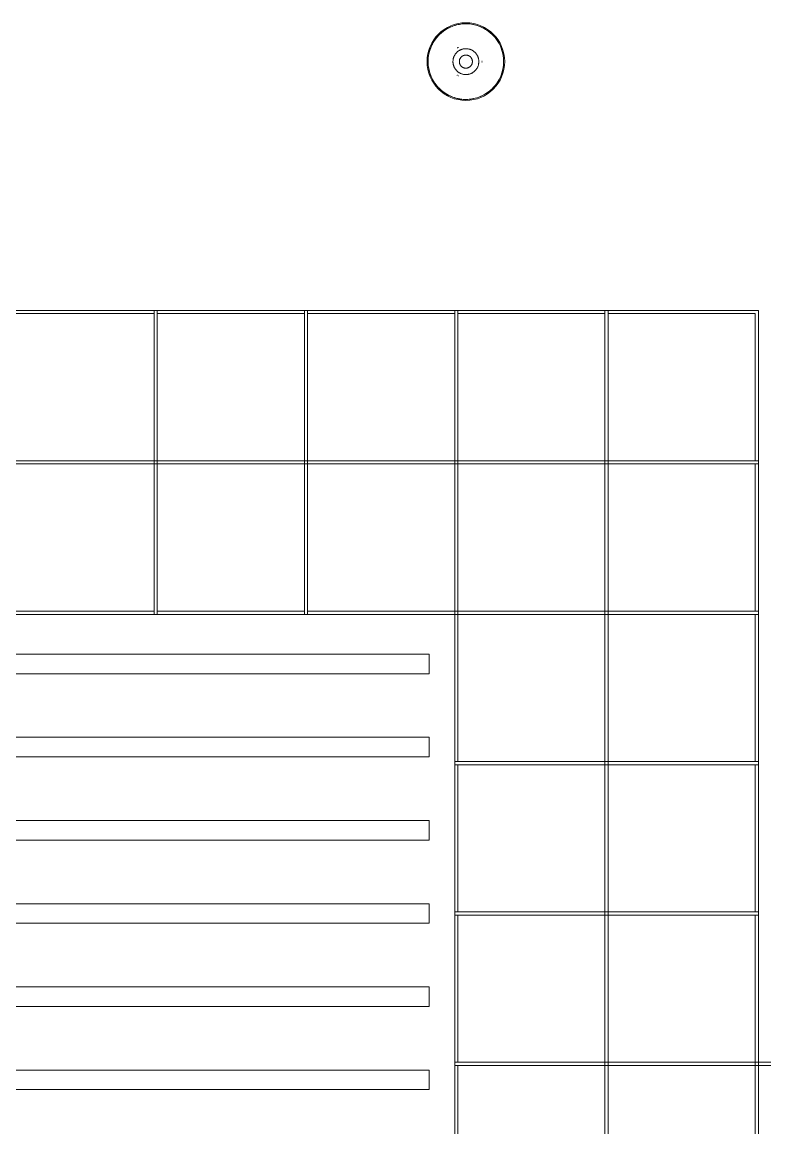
# Model space of a CAD drawing. Header units: inches. Extents: x 45807 to 46964, y -37659 to -36666.
# Drawn here: x 46379.3 to 46495.4, y -37103.6 to -36930.8 of the extents above; entities that cross this region are included whole.
import ezdxf

# ---------------------------------------------------------------- set-up
doc = ezdxf.new("R2010")
doc.units = ezdxf.units.IN
doc.header["$MEASUREMENT"] = 0
for name, color, linetype, lineweight in [('A-CLNG', 13, 'Continuous', 13), ('A-GENM', 13, 'Continuous', 9), ('E-LITE-EQPM', 33, 'Continuous', 13)]:
    doc.layers.add(name, color=color, linetype=linetype, lineweight=lineweight)

# ---------------------------------------------------------------- blocks, each defined once
blk = doc.blocks.new('HighTower_Caravaggio_Medium - P2-V13-FIRST FLOOR RCP')
at = {"layer": 'E-LITE-EQPM', "lineweight": 9}
for p, q in [((-0.28, 1.83), (-0.23, 1.75)), ((-0.23, -1.74), (-0.27, -1.82))]:
    blk.add_line(p, q, dxfattribs=at)
at = {"layer": 'E-LITE-EQPM', "lineweight": 9, "flags": 128}
for points in [[(-5.24, 0), (-5.23, 0.24), (-5.22, 0.47), (-5.2, 0.71), (-5.16, 0.94), (-5.12, 1.17), (-5.07, 1.41), (-5.01, 1.63), (-4.94, 1.86), (-4.86, 2.08), (-4.77, 2.3), (-4.68, 2.52), (-4.57, 2.73), (-4.46, 2.94), (-4.34, 3.14), (-4.21, 3.34), (-4.07, 3.53), (-3.92, 3.72), (-3.77, 3.9), (-3.61, 4.07), (-3.45, 4.24), (-3.27, 4.4), (-3.09, 4.56), (-2.91, 4.7), (-2.72, 4.84), (-2.52, 4.97), (-2.32, 5.1), (-2.11, 5.21), (-1.9, 5.32), (-1.69, 5.42), (-1.47, 5.51), (-1.25, 5.59), (-1.02, 5.66), (-0.79, 5.73), (-0.56, 5.78), (-0.33, 5.82), (-0.1, 5.86), (0.14, 5.89), (0.37, 5.9), (0.61, 5.91), (0.84, 5.91), (1.08, 5.9), (1.32, 5.88), (1.55, 5.85), (1.78, 5.81), (2.02, 5.76), (2.24, 5.7), (2.47, 5.63), (2.69, 5.55), (2.92, 5.47), (3.13, 5.37), (3.35, 5.27), (3.55, 5.16), (3.76, 5.04), (3.96, 4.91), (4.15, 4.78), (4.34, 4.64), (4.52, 4.49), (4.7, 4.33), (4.87, 4.16), (5.03, 3.99), (5.19, 3.82), (5.34, 3.63), (5.48, 3.44), (5.61, 3.25), (5.74, 3.05), (5.86, 2.84), (5.96, 2.63), (6.07, 2.42), (6.16, 2.2), (6.24, 1.98), (6.32, 1.76), (6.38, 1.53), (6.44, 1.3), (6.49, 1.07), (6.52, 0.83), (6.55, 0.6), (6.57, 0.36), (6.58, 0.13), (6.58, 0)], [(-1.35, 0), (-1.35, 0.08), (-1.34, 0.16), (-1.34, 0.24), (-1.33, 0.32), (-1.31, 0.4), (-1.29, 0.48), (-1.27, 0.56), (-1.25, 0.64), (-1.22, 0.71), (-1.19, 0.79), (-1.16, 0.86), (-1.12, 0.93), (-1.08, 1.01), (-1.04, 1.07), (-1, 1.14), (-0.95, 1.21), (-0.9, 1.27), (-0.85, 1.33), (-0.79, 1.39), (-0.74, 1.45), (-0.68, 1.51), (-0.62, 1.56), (-0.55, 1.61), (-0.49, 1.66), (-0.42, 1.7), (-0.35, 1.75), (-0.28, 1.78), (-0.21, 1.82), (-0.14, 1.86), (-0.06, 1.89), (0.02, 1.91), (0.09, 1.94), (0.17, 1.96), (0.25, 1.98), (0.33, 1.99), (0.41, 2.01), (0.49, 2.02), (0.57, 2.02), (0.65, 2.02), (0.73, 2.02), (0.81, 2.02), (0.89, 2.01), (0.97, 2), (1.05, 1.99), (1.13, 1.97), (1.21, 1.95), (1.29, 1.93), (1.36, 1.9), (1.44, 1.87), (1.51, 1.84), (1.59, 1.8), (1.66, 1.77), (1.73, 1.73), (1.8, 1.68), (1.86, 1.64), (1.93, 1.59), (1.99, 1.54), (2.05, 1.48), (2.11, 1.43), (2.16, 1.37), (2.22, 1.31), (2.27, 1.24), (2.32, 1.18), (2.36, 1.11), (2.41, 1.04), (2.45, 0.97), (2.48, 0.9), (2.52, 0.83), (2.55, 0.75), (2.58, 0.68), (2.6, 0.6), (2.63, 0.52), (2.65, 0.44), (2.66, 0.37), (2.68, 0.29), (2.69, 0.21), (2.69, 0.12), (2.7, 0.04), (2.7, 0)], [(-0.67, 2.16), (-0.67, 2.15), (-0.67, 2.15), (-0.67, 2.15), (-0.67, 2.14), (-0.67, 2.14), (-0.67, 2.14), (-0.67, 2.13), (-0.66, 2.13), (-0.66, 2.13), (-0.66, 2.12), (-0.66, 2.12), (-0.66, 2.12)], [(-0.66, 2.11), (-0.66, 2.12), (-0.66, 2.12), (-0.66, 2.12), (-0.66, 2.12), (-0.66, 2.12)], [(-0.66, 2.12), (-0.66, 2.12), (-0.66, 2.11), (-0.65, 2.11), (-0.65, 2.1)], [(-0.5, 2.21), (-0.5, 2.22), (-0.5, 2.22), (-0.5, 2.22), (-0.51, 2.22), (-0.51, 2.23), (-0.51, 2.23), (-0.51, 2.23), (-0.52, 2.24), (-0.52, 2.24), (-0.52, 2.24), (-0.52, 2.24)], [(-0.5, 2.21), (-0.5, 2.21), (-0.5, 2.21), (-0.5, 2.21), (-0.49, 2.21), (-0.49, 2.21), (-0.49, 2.21)], [(-0.49, 2.19), (-0.49, 2.2), (-0.49, 2.21), (-0.5, 2.21), (-0.5, 2.21)], [(-0.35, 0), (-0.35, 0.04), (-0.35, 0.08), (-0.34, 0.12), (-0.34, 0.16), (-0.33, 0.2), (-0.32, 0.24), (-0.31, 0.28), (-0.3, 0.32), (-0.29, 0.36), (-0.27, 0.4), (-0.25, 0.44), (-0.24, 0.47), (-0.22, 0.51), (-0.19, 0.54), (-0.17, 0.58), (-0.15, 0.61), (-0.12, 0.64), (-0.1, 0.67), (-0.07, 0.71), (-0.04, 0.73), (-0.01, 0.76), (0.02, 0.79), (0.05, 0.81), (0.09, 0.84), (0.12, 0.86), (0.15, 0.88), (0.19, 0.9), (0.23, 0.92), (0.26, 0.94), (0.3, 0.95), (0.34, 0.97), (0.38, 0.98), (0.42, 0.99), (0.46, 1), (0.5, 1.01), (0.54, 1.01), (0.58, 1.02), (0.62, 1.02), (0.66, 1.02), (0.7, 1.02), (0.74, 1.02), (0.78, 1.02), (0.82, 1.01), (0.86, 1.01), (0.9, 1), (0.94, 0.99), (0.98, 0.97), (1.02, 0.96), (1.06, 0.95), (1.1, 0.93), (1.14, 0.91), (1.17, 0.89), (1.21, 0.87), (1.24, 0.85), (1.27, 0.83), (1.31, 0.8), (1.34, 0.78), (1.37, 0.75), (1.4, 0.72), (1.43, 0.69), (1.45, 0.66), (1.48, 0.63), (1.5, 0.6), (1.53, 0.56), (1.55, 0.53), (1.57, 0.49), (1.59, 0.46), (1.61, 0.42), (1.62, 0.38), (1.64, 0.34), (1.65, 0.3), (1.66, 0.26), (1.67, 0.22), (1.68, 0.18), (1.69, 0.14), (1.69, 0.1), (1.69, 0.06), (1.7, 0.02), (1.7, 0)], [(3.17, 0.09), (3.17, 0.09), (3.17, 0.09), (3.16, 0.09), (3.15, 0.09)], [(3.16, 0.09), (3.17, 0.09), (3.17, 0.09), (3.17, 0.09), (3.17, 0.09), (3.17, 0.09), (3.17, 0.09)], [(3.22, 0.08), (3.21, 0.08), (3.21, 0.09), (3.21, 0.09), (3.2, 0.09), (3.2, 0.09), (3.2, 0.09), (3.19, 0.09), (3.19, 0.09), (3.18, 0.09), (3.18, 0.09), (3.18, 0.09), (3.17, 0.09), (3.17, 0.09)], [(6.58, 0), (6.58, -0.24), (6.56, -0.47), (6.54, -0.71), (6.51, -0.94), (6.47, -1.17), (6.41, -1.41), (6.35, -1.63), (6.28, -1.86), (6.2, -2.08), (6.12, -2.3), (6.02, -2.52), (5.92, -2.73), (5.8, -2.94), (5.68, -3.14), (5.55, -3.34), (5.41, -3.53), (5.27, -3.72), (5.12, -3.9), (4.96, -4.07), (4.79, -4.24), (4.62, -4.4), (4.44, -4.56), (4.25, -4.7), (4.06, -4.84), (3.87, -4.97), (3.66, -5.1), (3.46, -5.21), (3.25, -5.32), (3.03, -5.42), (2.81, -5.51), (2.59, -5.59), (2.37, -5.66), (2.14, -5.73), (1.91, -5.78), (1.68, -5.82), (1.44, -5.86), (1.21, -5.89), (0.97, -5.9), (0.74, -5.91), (0.5, -5.91), (0.26, -5.9), (0.03, -5.88), (-0.21, -5.85), (-0.44, -5.81), (-0.67, -5.76), (-0.9, -5.7), (-1.13, -5.63), (-1.35, -5.55), (-1.57, -5.47), (-1.79, -5.37), (-2, -5.27), (-2.21, -5.16), (-2.41, -5.04), (-2.61, -4.91), (-2.81, -4.78), (-2.99, -4.64), (-3.18, -4.49), (-3.35, -4.33), (-3.52, -4.16), (-3.69, -3.99), (-3.84, -3.82), (-3.99, -3.63), (-4.13, -3.44), (-4.27, -3.25), (-4.39, -3.05), (-4.51, -2.84), (-4.62, -2.63), (-4.72, -2.42), (-4.81, -2.2), (-4.9, -1.98), (-4.97, -1.76), (-5.04, -1.53), (-5.09, -1.3), (-5.14, -1.07), (-5.18, -0.83), (-5.21, -0.6), (-5.23, -0.36), (-5.24, -0.13), (-5.24, 0)], [(2.7, 0), (2.69, -0.08), (2.69, -0.16), (2.68, -0.24), (2.67, -0.32), (2.66, -0.4), (2.64, -0.48), (2.62, -0.56), (2.59, -0.64), (2.57, -0.71), (2.54, -0.79), (2.5, -0.86), (2.47, -0.93), (2.43, -1.01), (2.39, -1.07), (2.34, -1.14), (2.3, -1.21), (2.25, -1.27), (2.19, -1.33), (2.14, -1.39), (2.08, -1.45), (2.02, -1.51), (1.96, -1.56), (1.9, -1.61), (1.83, -1.66), (1.77, -1.7), (1.7, -1.75), (1.63, -1.78), (1.55, -1.82), (1.48, -1.86), (1.41, -1.89), (1.33, -1.91), (1.25, -1.94), (1.17, -1.96), (1.1, -1.98), (1.02, -1.99), (0.94, -2.01), (0.86, -2.02), (0.77, -2.02), (0.69, -2.02), (0.61, -2.02), (0.53, -2.02), (0.45, -2.01), (0.37, -2), (0.29, -1.99), (0.21, -1.97), (0.13, -1.95), (0.06, -1.93), (-0.02, -1.9), (-0.1, -1.87), (-0.17, -1.84), (-0.24, -1.8), (-0.31, -1.77), (-0.38, -1.73), (-0.45, -1.68), (-0.52, -1.64), (-0.58, -1.59), (-0.65, -1.54), (-0.71, -1.48), (-0.76, -1.43), (-0.82, -1.37), (-0.87, -1.31), (-0.92, -1.24), (-0.97, -1.18), (-1.02, -1.11), (-1.06, -1.04), (-1.1, -0.97), (-1.14, -0.9), (-1.17, -0.83), (-1.21, -0.75), (-1.23, -0.68), (-1.26, -0.6), (-1.28, -0.52), (-1.3, -0.44), (-1.32, -0.37), (-1.33, -0.29), (-1.34, -0.21), (-1.35, -0.12), (-1.35, -0.04), (-1.35, 0)], [(1.7, 0), (1.69, -0.04), (1.69, -0.08), (1.69, -0.12), (1.68, -0.16), (1.68, -0.2), (1.67, -0.24), (1.66, -0.28), (1.64, -0.32), (1.63, -0.36), (1.61, -0.4), (1.6, -0.44), (1.58, -0.47), (1.56, -0.51), (1.54, -0.54), (1.52, -0.58), (1.49, -0.61), (1.47, -0.64), (1.44, -0.67), (1.41, -0.71), (1.39, -0.73), (1.36, -0.76), (1.32, -0.79), (1.29, -0.81), (1.26, -0.84), (1.23, -0.86), (1.19, -0.88), (1.15, -0.9), (1.12, -0.92), (1.08, -0.94), (1.04, -0.95), (1, -0.97), (0.97, -0.98), (0.93, -0.99), (0.89, -1), (0.85, -1.01), (0.81, -1.01), (0.77, -1.02), (0.72, -1.02), (0.68, -1.02), (0.64, -1.02), (0.6, -1.02), (0.56, -1.02), (0.52, -1.01), (0.48, -1.01), (0.44, -1), (0.4, -0.99), (0.36, -0.97), (0.32, -0.96), (0.28, -0.95), (0.25, -0.93), (0.21, -0.91), (0.17, -0.89), (0.14, -0.87), (0.1, -0.85), (0.07, -0.83), (0.04, -0.8), (0.01, -0.78), (-0.02, -0.75), (-0.05, -0.72), (-0.08, -0.69), (-0.11, -0.66), (-0.14, -0.63), (-0.16, -0.6), (-0.18, -0.56), (-0.2, -0.53), (-0.23, -0.49), (-0.24, -0.46), (-0.26, -0.42), (-0.28, -0.38), (-0.29, -0.34), (-0.3, -0.3), (-0.32, -0.26), (-0.33, -0.22), (-0.33, -0.18), (-0.34, -0.14), (-0.35, -0.1), (-0.35, -0.06), (-0.35, -0.02), (-0.35, 0)], [(3.15, -0.09), (3.16, -0.09), (3.17, -0.09), (3.17, -0.09), (3.17, -0.09)], [(3.17, -0.09), (3.18, -0.09), (3.18, -0.09), (3.18, -0.09), (3.19, -0.09), (3.19, -0.09), (3.19, -0.09), (3.2, -0.09), (3.2, -0.09), (3.21, -0.09), (3.21, -0.09), (3.21, -0.08), (3.22, -0.08)], [(3.17, -0.09), (3.17, -0.09), (3.17, -0.09), (3.17, -0.09), (3.17, -0.09), (3.17, -0.09), (3.17, -0.09)], [(-0.66, -2.12), (-0.66, -2.12), (-0.66, -2.12), (-0.66, -2.13), (-0.67, -2.13), (-0.67, -2.14), (-0.67, -2.14), (-0.67, -2.14), (-0.67, -2.15), (-0.67, -2.15), (-0.67, -2.15), (-0.67, -2.16)], [(-0.65, -2.1), (-0.65, -2.11), (-0.66, -2.11), (-0.66, -2.12), (-0.66, -2.12)], [(-0.66, -2.12), (-0.66, -2.12), (-0.66, -2.12), (-0.66, -2.12), (-0.66, -2.12), (-0.66, -2.11), (-0.66, -2.11)], [(-0.53, -2.24), (-0.52, -2.24), (-0.52, -2.24), (-0.52, -2.24), (-0.51, -2.23), (-0.51, -2.23), (-0.51, -2.23), (-0.51, -2.23), (-0.5, -2.22), (-0.5, -2.22), (-0.5, -2.22), (-0.5, -2.21), (-0.5, -2.21)], [(-0.5, -2.21), (-0.5, -2.21), (-0.49, -2.21), (-0.49, -2.2), (-0.49, -2.2)], [(-0.49, -2.21), (-0.49, -2.21), (-0.5, -2.21), (-0.5, -2.21), (-0.5, -2.21), (-0.5, -2.21)]]:
    blk.add_lwpolyline(points, dxfattribs=at)
at = {"layer": 'E-LITE-EQPM', "lineweight": 9}
for radius, start, end in [(6.07, 0, 180), (5.91, 360, 180), (6.07, 180, 0), (5.91, 180, 360)]:
    blk.add_arc((0.67, 0), radius, start, end, dxfattribs=at)
blk = doc.blocks.new('wood slat ceiling1 - wood slat ceiling-5417090-FIRST FLOOR RCP')
at = {"layer": 'A-CLNG'}
for p, q in [((46310.43, -37029.56), (46442.93, -37029.56)), ((46442.93, -37029.56), (46442.93, -37032.62)), ((46442.93, -37032.62), (46310.43, -37032.62)), ((46310.43, -37042.56), (46442.93, -37042.56)), ((46442.93, -37042.56), (46442.93, -37045.62)), ((46442.93, -37045.62), (46310.43, -37045.62)), ((46310.43, -37055.56), (46442.93, -37055.56)), ((46442.93, -37055.56), (46442.93, -37058.62)), ((46442.93, -37058.62), (46310.43, -37058.62)), ((46310.43, -37068.56), (46442.93, -37068.56)), ((46442.93, -37068.56), (46442.93, -37071.62)), ((46442.93, -37071.62), (46310.43, -37071.62)), ((46310.43, -37081.56), (46442.93, -37081.56)), ((46442.93, -37081.56), (46442.93, -37084.62)), ((46442.93, -37084.62), (46310.43, -37084.62)), ((46310.43, -37094.56), (46442.93, -37094.56)), ((46442.93, -37094.56), (46442.93, -37097.62)), ((46442.93, -37097.62), (46310.43, -37097.62))]:
    blk.add_line(p, q, dxfattribs=at)
blk = doc.blocks.new('ceiling grid1088 - ceiling grid-5451804-FIRST FLOOR RCP')
at = {"layer": 'A-GENM'}
for p, q in [((46376.43, -36999.85), (46376.43, -36975.85)), ((46376.43, -36975.85), (46400.43, -36975.85)), ((46399.93, -36976.35), (46376.93, -36976.35)), ((46376.93, -36976.35), (46376.93, -36999.35)), ((46399.93, -36999.35), (46399.93, -36976.35)), ((46400.43, -36975.85), (46400.43, -36999.85)), ((46400.43, -36999.85), (46376.43, -36999.85)), ((46376.93, -36999.35), (46399.93, -36999.35))]:
    blk.add_line(p, q, dxfattribs=at)
blk = doc.blocks.new('ceiling grid1089 - ceiling grid-5451824-FIRST FLOOR RCP')
at = {"layer": 'A-GENM'}
for p, q in [((46399.93, -36999.85), (46399.93, -36975.85)), ((46399.93, -36975.85), (46423.93, -36975.85)), ((46423.43, -36976.35), (46400.43, -36976.35)), ((46400.43, -36976.35), (46400.43, -36999.35)), ((46423.43, -36999.35), (46423.43, -36976.35)), ((46423.93, -36975.85), (46423.93, -36999.85)), ((46423.93, -36999.85), (46399.93, -36999.85)), ((46400.43, -36999.35), (46423.43, -36999.35))]:
    blk.add_line(p, q, dxfattribs=at)
blk = doc.blocks.new('ceiling grid1090 - ceiling grid-5451850-FIRST FLOOR RCP')
at = {"layer": 'A-GENM'}
for p, q in [((46423.43, -36999.85), (46423.43, -36975.85)), ((46423.43, -36975.85), (46447.43, -36975.85)), ((46446.93, -36976.35), (46423.93, -36976.35)), ((46423.93, -36976.35), (46423.93, -36999.35)), ((46446.93, -36999.35), (46446.93, -36976.35)), ((46447.43, -36975.85), (46447.43, -36999.85)), ((46447.43, -36999.85), (46423.43, -36999.85)), ((46423.93, -36999.35), (46446.93, -36999.35))]:
    blk.add_line(p, q, dxfattribs=at)
blk = doc.blocks.new('ceiling grid1091 - ceiling grid-5451870-FIRST FLOOR RCP')
at = {"layer": 'A-GENM'}
for p, q in [((46446.93, -36999.85), (46446.93, -36975.85)), ((46446.93, -36975.85), (46470.93, -36975.85)), ((46470.43, -36976.35), (46447.43, -36976.35)), ((46447.43, -36976.35), (46447.43, -36999.35)), ((46470.43, -36999.35), (46470.43, -36976.35)), ((46470.93, -36975.85), (46470.93, -36999.85)), ((46470.93, -36999.85), (46446.93, -36999.85)), ((46447.43, -36999.35), (46470.43, -36999.35))]:
    blk.add_line(p, q, dxfattribs=at)
blk = doc.blocks.new('ceiling grid1092 - ceiling grid-5451905-FIRST FLOOR RCP')
at = {"layer": 'A-GENM'}
for p, q in [((46470.43, -36999.85), (46470.43, -36975.85)), ((46470.43, -36975.85), (46494.43, -36975.85)), ((46493.93, -36976.35), (46470.93, -36976.35)), ((46470.93, -36976.35), (46470.93, -36999.35)), ((46493.93, -36999.35), (46493.93, -36976.35)), ((46494.43, -36975.85), (46494.43, -36999.85)), ((46494.43, -36999.85), (46470.43, -36999.85)), ((46470.93, -36999.35), (46493.93, -36999.35))]:
    blk.add_line(p, q, dxfattribs=at)
blk = doc.blocks.new('ceiling grid1102 - ceiling grid-5452274-FIRST FLOOR RCP')
at = {"layer": 'A-GENM'}
for p, q in [((46376.43, -37023.35), (46376.43, -36999.35)), ((46376.43, -36999.35), (46400.43, -36999.35)), ((46399.93, -36999.85), (46376.93, -36999.85)), ((46376.93, -36999.85), (46376.93, -37022.85)), ((46399.93, -37022.85), (46399.93, -36999.85)), ((46400.43, -36999.35), (46400.43, -37023.35)), ((46400.43, -37023.35), (46376.43, -37023.35)), ((46376.93, -37022.85), (46399.93, -37022.85))]:
    blk.add_line(p, q, dxfattribs=at)
blk = doc.blocks.new('ceiling grid1103 - ceiling grid-5452294-FIRST FLOOR RCP')
at = {"layer": 'A-GENM'}
for p, q in [((46399.93, -37023.35), (46399.93, -36999.35)), ((46399.93, -36999.35), (46423.93, -36999.35)), ((46423.43, -36999.85), (46400.43, -36999.85)), ((46400.43, -36999.85), (46400.43, -37022.85)), ((46423.43, -37022.85), (46423.43, -36999.85)), ((46423.93, -36999.35), (46423.93, -37023.35)), ((46423.93, -37023.35), (46399.93, -37023.35)), ((46400.43, -37022.85), (46423.43, -37022.85))]:
    blk.add_line(p, q, dxfattribs=at)
blk = doc.blocks.new('ceiling grid1104 - ceiling grid-5452314-FIRST FLOOR RCP')
at = {"layer": 'A-GENM'}
for p, q in [((46423.43, -37023.35), (46423.43, -36999.35)), ((46423.43, -36999.35), (46447.43, -36999.35)), ((46446.93, -36999.85), (46423.93, -36999.85)), ((46423.93, -36999.85), (46423.93, -37022.85)), ((46446.93, -37022.85), (46446.93, -36999.85)), ((46447.43, -36999.35), (46447.43, -37023.35)), ((46447.43, -37023.35), (46423.43, -37023.35)), ((46423.93, -37022.85), (46446.93, -37022.85))]:
    blk.add_line(p, q, dxfattribs=at)
blk = doc.blocks.new('ceiling grid1105 - ceiling grid-5452334-FIRST FLOOR RCP')
at = {"layer": 'A-GENM'}
for p, q in [((46446.93, -37023.35), (46446.93, -36999.35)), ((46446.93, -36999.35), (46470.93, -36999.35)), ((46470.43, -36999.85), (46447.43, -36999.85)), ((46447.43, -36999.85), (46447.43, -37022.85)), ((46470.43, -37022.85), (46470.43, -36999.85)), ((46470.93, -36999.35), (46470.93, -37023.35)), ((46470.93, -37023.35), (46446.93, -37023.35)), ((46447.43, -37022.85), (46470.43, -37022.85))]:
    blk.add_line(p, q, dxfattribs=at)
blk = doc.blocks.new('ceiling grid1106 - ceiling grid-5452354-FIRST FLOOR RCP')
at = {"layer": 'A-GENM'}
for p, q in [((46470.43, -37023.35), (46470.43, -36999.35)), ((46470.43, -36999.35), (46494.43, -36999.35)), ((46493.93, -36999.85), (46470.93, -36999.85)), ((46470.93, -36999.85), (46470.93, -37022.85)), ((46493.93, -37022.85), (46493.93, -36999.85)), ((46494.43, -36999.35), (46494.43, -37023.35)), ((46494.43, -37023.35), (46470.43, -37023.35)), ((46470.93, -37022.85), (46493.93, -37022.85))]:
    blk.add_line(p, q, dxfattribs=at)
blk = doc.blocks.new('ceiling grid1111 - ceiling grid-5452477-FIRST FLOOR RCP')
at = {"layer": 'A-GENM'}
for p, q in [((46446.93, -37046.85), (46446.93, -37022.85)), ((46446.93, -37022.85), (46470.93, -37022.85)), ((46470.43, -37023.35), (46447.43, -37023.35)), ((46447.43, -37023.35), (46447.43, -37046.35)), ((46470.43, -37046.35), (46470.43, -37023.35)), ((46470.93, -37022.85), (46470.93, -37046.85)), ((46447.43, -37046.35), (46470.43, -37046.35)), ((46470.93, -37046.85), (46446.93, -37046.85))]:
    blk.add_line(p, q, dxfattribs=at)
blk = doc.blocks.new('ceiling grid1112 - ceiling grid-5452497-FIRST FLOOR RCP')
at = {"layer": 'A-GENM'}
for p, q in [((46470.43, -37046.85), (46470.43, -37022.85)), ((46470.43, -37022.85), (46494.43, -37022.85)), ((46493.93, -37023.35), (46470.93, -37023.35)), ((46470.93, -37023.35), (46470.93, -37046.35)), ((46493.93, -37046.35), (46493.93, -37023.35)), ((46494.43, -37022.85), (46494.43, -37046.85)), ((46470.93, -37046.35), (46493.93, -37046.35)), ((46494.43, -37046.85), (46470.43, -37046.85))]:
    blk.add_line(p, q, dxfattribs=at)
blk = doc.blocks.new('ceiling grid1113 - ceiling grid-5452528-FIRST FLOOR RCP')
at = {"layer": 'A-GENM'}
for p, q in [((46446.93, -37070.35), (46446.93, -37046.35)), ((46446.93, -37046.35), (46470.93, -37046.35)), ((46470.93, -37046.35), (46470.93, -37070.35)), ((46470.43, -37046.85), (46447.43, -37046.85)), ((46447.43, -37046.85), (46447.43, -37069.85)), ((46470.43, -37069.85), (46470.43, -37046.85)), ((46470.93, -37070.35), (46446.93, -37070.35)), ((46447.43, -37069.85), (46470.43, -37069.85))]:
    blk.add_line(p, q, dxfattribs=at)
blk = doc.blocks.new('ceiling grid1114 - ceiling grid-5452548-FIRST FLOOR RCP')
at = {"layer": 'A-GENM'}
for p, q in [((46470.43, -37070.35), (46470.43, -37046.35)), ((46470.43, -37046.35), (46494.43, -37046.35)), ((46494.43, -37046.35), (46494.43, -37070.35)), ((46493.93, -37046.85), (46470.93, -37046.85)), ((46470.93, -37046.85), (46470.93, -37069.85)), ((46493.93, -37069.85), (46493.93, -37046.85)), ((46494.43, -37070.35), (46470.43, -37070.35)), ((46470.93, -37069.85), (46493.93, -37069.85))]:
    blk.add_line(p, q, dxfattribs=at)
blk = doc.blocks.new('ceiling grid1115 - ceiling grid-5452568-FIRST FLOOR RCP')
at = {"layer": 'A-GENM'}
for p, q in [((46446.93, -37093.85), (46446.93, -37069.85)), ((46446.93, -37069.85), (46470.93, -37069.85)), ((46470.43, -37070.35), (46447.43, -37070.35)), ((46447.43, -37070.35), (46447.43, -37093.35)), ((46470.43, -37093.35), (46470.43, -37070.35)), ((46470.93, -37069.85), (46470.93, -37093.85)), ((46470.93, -37093.85), (46446.93, -37093.85)), ((46447.43, -37093.35), (46470.43, -37093.35))]:
    blk.add_line(p, q, dxfattribs=at)
blk = doc.blocks.new('ceiling grid1116 - ceiling grid-5452588-FIRST FLOOR RCP')
at = {"layer": 'A-GENM'}
for p, q in [((46470.43, -37093.85), (46470.43, -37069.85)), ((46470.43, -37069.85), (46494.43, -37069.85)), ((46493.93, -37070.35), (46470.93, -37070.35)), ((46470.93, -37070.35), (46470.93, -37093.35)), ((46493.93, -37093.35), (46493.93, -37070.35)), ((46494.43, -37069.85), (46494.43, -37093.85)), ((46494.43, -37093.85), (46470.43, -37093.85)), ((46470.93, -37093.35), (46493.93, -37093.35))]:
    blk.add_line(p, q, dxfattribs=at)
blk = doc.blocks.new('ceiling grid1117 - ceiling grid-5452643-FIRST FLOOR RCP')
at = {"layer": 'A-GENM'}
for p, q in [((46446.93, -37117.35), (46446.93, -37093.35)), ((46446.93, -37093.35), (46470.93, -37093.35)), ((46470.43, -37093.85), (46447.43, -37093.85)), ((46447.43, -37093.85), (46447.43, -37116.85)), ((46470.43, -37116.85), (46470.43, -37093.85)), ((46470.93, -37093.35), (46470.93, -37117.35)), ((46470.93, -37117.35), (46446.93, -37117.35)), ((46447.43, -37116.85), (46470.43, -37116.85))]:
    blk.add_line(p, q, dxfattribs=at)
blk = doc.blocks.new('ceiling grid1118 - ceiling grid-5452663-FIRST FLOOR RCP')
at = {"layer": 'A-GENM'}
for p, q in [((46470.43, -37117.35), (46470.43, -37093.35)), ((46470.43, -37093.35), (46494.43, -37093.35)), ((46493.93, -37093.85), (46470.93, -37093.85)), ((46470.93, -37093.85), (46470.93, -37116.85)), ((46493.93, -37116.85), (46493.93, -37093.85)), ((46494.43, -37093.35), (46494.43, -37117.35)), ((46494.43, -37117.35), (46470.43, -37117.35)), ((46470.93, -37116.85), (46493.93, -37116.85))]:
    blk.add_line(p, q, dxfattribs=at)
blk = doc.blocks.new('ceiling grid2 - ceiling grid-5485541-FIRST FLOOR RCP')
at = {"layer": 'A-GENM'}
for p, q in [((46493.93, -37117.35), (46493.93, -37093.35)), ((46493.93, -37093.35), (46517.93, -37093.35)), ((46517.43, -37093.85), (46494.43, -37093.85)), ((46494.43, -37093.85), (46494.43, -37116.85)), ((46517.43, -37116.85), (46517.43, -37093.85)), ((46517.93, -37093.35), (46517.93, -37117.35)), ((46517.93, -37117.35), (46493.93, -37117.35)), ((46494.43, -37116.85), (46517.43, -37116.85))]:
    blk.add_line(p, q, dxfattribs=at)

msp = doc.modelspace()

# ---------------------------------------------------------------- block references
at = {"layer": 'A-CLNG'}
msp.add_blockref('wood slat ceiling1 - wood slat ceiling-5417090-FIRST FLOOR RCP', (0, 0), dxfattribs=at)
at = {"layer": 'A-GENM'}
for name in ['ceiling grid1088 - ceiling grid-5451804-FIRST FLOOR RCP', 'ceiling grid1089 - ceiling grid-5451824-FIRST FLOOR RCP', 'ceiling grid1090 - ceiling grid-5451850-FIRST FLOOR RCP', 'ceiling grid1091 - ceiling grid-5451870-FIRST FLOOR RCP', 'ceiling grid1092 - ceiling grid-5451905-FIRST FLOOR RCP', 'ceiling grid1102 - ceiling grid-5452274-FIRST FLOOR RCP', 'ceiling grid1103 - ceiling grid-5452294-FIRST FLOOR RCP', 'ceiling grid1104 - ceiling grid-5452314-FIRST FLOOR RCP', 'ceiling grid1105 - ceiling grid-5452334-FIRST FLOOR RCP', 'ceiling grid1106 - ceiling grid-5452354-FIRST FLOOR RCP', 'ceiling grid1111 - ceiling grid-5452477-FIRST FLOOR RCP', 'ceiling grid1112 - ceiling grid-5452497-FIRST FLOOR RCP', 'ceiling grid1113 - ceiling grid-5452528-FIRST FLOOR RCP', 'ceiling grid1114 - ceiling grid-5452548-FIRST FLOOR RCP', 'ceiling grid1115 - ceiling grid-5452568-FIRST FLOOR RCP', 'ceiling grid1116 - ceiling grid-5452588-FIRST FLOOR RCP', 'ceiling grid1117 - ceiling grid-5452643-FIRST FLOOR RCP', 'ceiling grid1118 - ceiling grid-5452663-FIRST FLOOR RCP', 'ceiling grid2 - ceiling grid-5485541-FIRST FLOOR RCP']:
    msp.add_blockref(name, (0, 0), dxfattribs=at)
at = {"layer": 'E-LITE-EQPM', "lineweight": 9}
msp.add_blockref('HighTower_Caravaggio_Medium - P2-V13-FIRST FLOOR RCP', (46448.01, -36936.97), dxfattribs=at)

doc.saveas('drawing.dxf')
